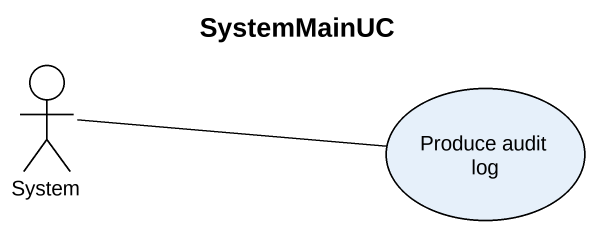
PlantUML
@startuml
title SystemMainUC
actor System
usecase "Produce audit log" as Produce_audit_log
System -right- Produce_audit_log
@enduml
